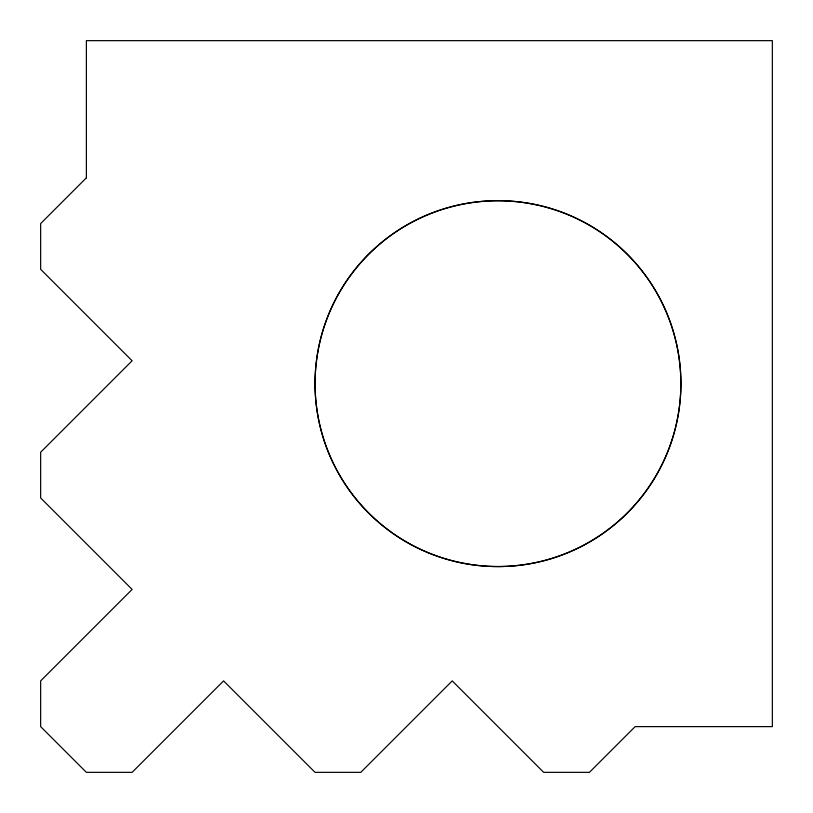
<?xml version="1.0" encoding="UTF-8"?>
<svg xmlns="http://www.w3.org/2000/svg" width="813" height="813" viewBox="0 0 813 813"><rect width="100%" height="100%" fill="white"/><g stroke="black" fill="none" stroke-linecap="round" stroke-linejoin="round"><path stroke-width="1.22" d="M86.381 177.844L40.65 223.575L40.65 269.306L132.113 360.769L40.65 452.231L40.65 497.963L132.113 589.425L40.65 680.888L40.65 726.619L86.381 772.35L132.113 772.35L223.575 680.888L315.038 772.35L360.769 772.35L452.231 680.888L543.694 772.35L589.425 772.35L635.156 726.619L772.35 726.619L772.35 40.65L86.381 40.65L86.381 177.844M406.5 542.047A182.925 182.925 0 0 0 680.888 383.634A182.925 182.925 0 0 0 406.5 225.221A182.925 182.925 0 0 0 406.5 542.047A182.925 182.925 0 0 0 680.888 383.634A182.925 182.925 0 0 0 406.5 225.221A182.925 182.925 0 0 0 406.5 542.047"/></g></svg>
